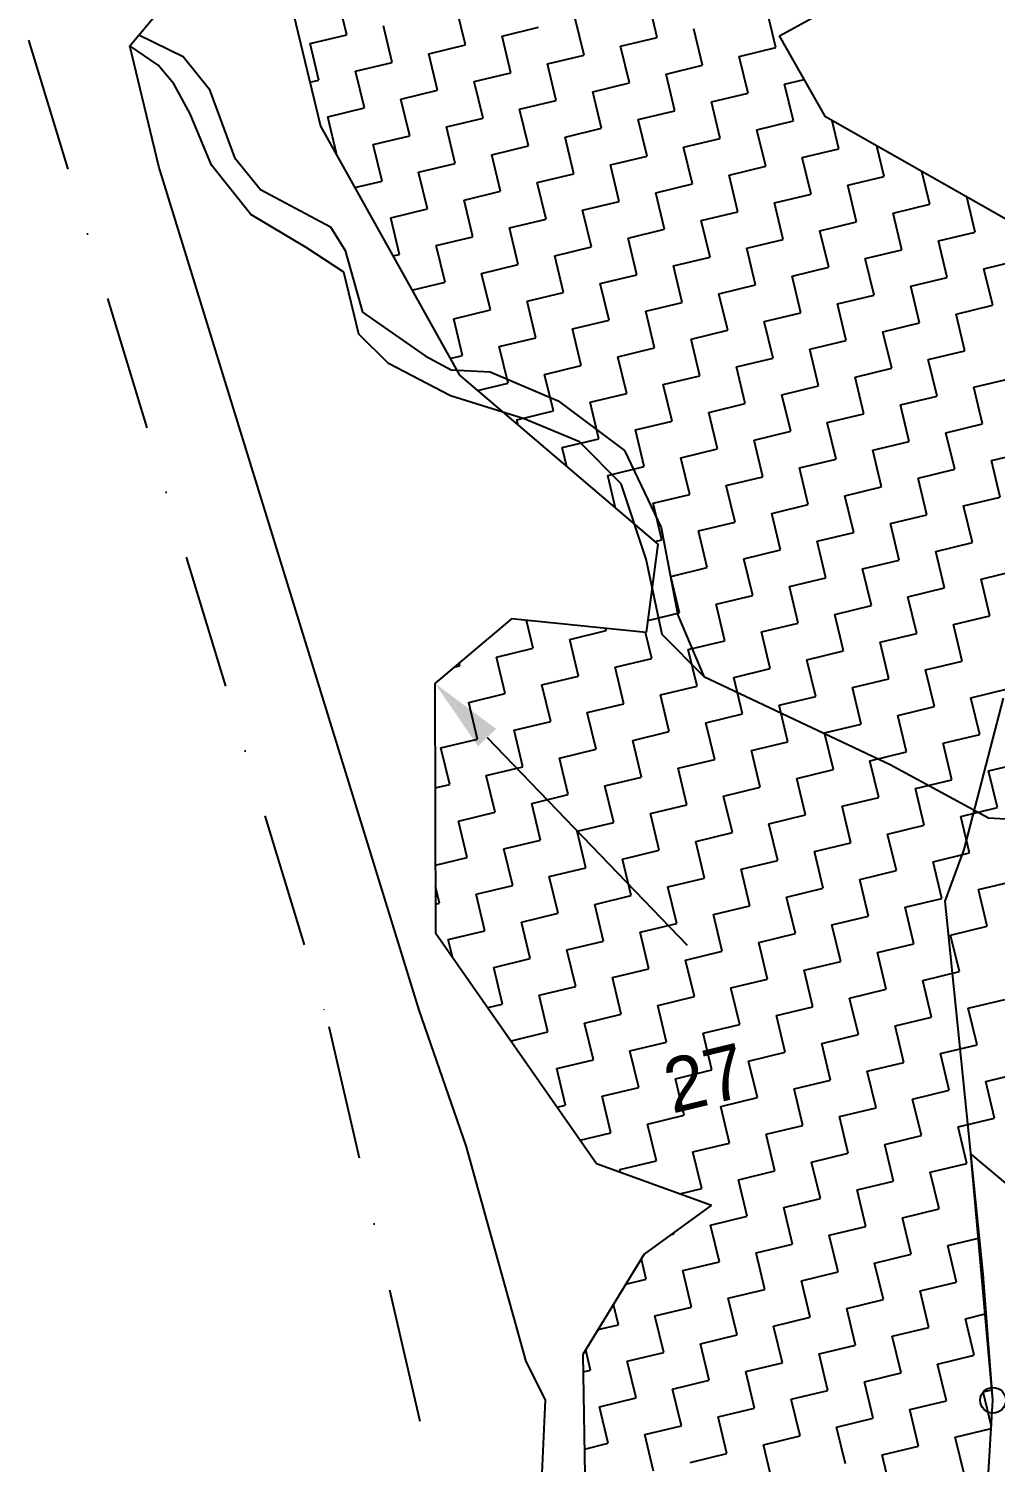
# Model space of a CAD drawing. Header units: metres. Extents: x 330019 to 331879, y 1797834 to 1801443.
# Drawn here: x 330260 to 330618, y 1798630 to 1799161 of the extents above; entities that cross this region are included whole.
import ezdxf
from ezdxf.enums import TextEntityAlignment as Align

# ---------------------------------------------------------------- set-up
doc = ezdxf.new("R2010")
doc.units = ezdxf.units.M
doc.header["$MEASUREMENT"] = 0
doc.linetypes.add('DASHDOT', pattern=[1, 0.5, -0.25, 0, -0.25])
for name, color, linetype in [('LINE_WATER', 4, 'Continuous'), ('POLY_HATCH', 12, 'Continuous'), ('POLY_PARCEL', 6, 'Continuous'), ('POLY_WATER', 4, 'Continuous'), ('SYM_ARROW', 1, 'Continuous'), ('TEXT_PARCEL', 7, 'Continuous'), ('V_BOUND_STREAM_LINE', 7, 'DASHDOT')]:
    doc.layers.add(name, color=color, linetype=linetype)
doc.styles.add('TEXT_MAP', font='', dxfattribs={"height": 0.25})
doc.styles.get('TEXT_MAP').set_extended_font_data('Kruti Dev 050')

msp = doc.modelspace()

# ---------------------------------------------------------------- linework, layer by layer
msp.add_circle((330616.73, 1798653.49), 4.75)
at = {"layer": 'LINE_WATER'}
for p, q in [((330509.67, 1798921.51), (330578.68, 1798889.01)), ((330578.68, 1798889.01), (330615.04, 1798869.18)), ((330615.04, 1798869.18), (330638.14, 1798867.8))]:
    msp.add_line(p, q, dxfattribs=at)
at = {"layer": 'POLY_HATCH'}
for p, q in [((330350.51, 1799196.74), (330367.67, 1799125.43)), ((330537.69, 1799158.82), (330561.37, 1799171.82)), ((330554.66, 1799128.83), (330537.69, 1799158.82)), ((330664.53, 1799066.55), (330554.66, 1799128.83)), ((330367.67, 1799125.43), (330419.11, 1799033.15)), ((330419.11, 1799033.15), (330492.65, 1798970.53)), ((330492.65, 1798970.53), (330488.33, 1798937.85)), ((330438.39, 1798942.87), (330410.02, 1798919.01)), ((330488.33, 1798937.85), (330438.39, 1798942.87)), ((330410.02, 1798919.01), (330410.32, 1798826.6)), ((330410.32, 1798826.6), (330469.86, 1798741.14)), ((330469.86, 1798741.14), (330512.46, 1798725.69)), ((330616.73, 1798653.49), (330608.52, 1798744.58)), ((330608.52, 1798744.58), (330638.38, 1798719.53)), ((330512.46, 1798725.69), (330487.59, 1798707.54)), ((330487.59, 1798707.54), (330464.84, 1798670.43)), ((330464.84, 1798670.43), (330465.97, 1798604.99)), ((330607.34, 1798499.07), (330616.73, 1798653.49))]:
    msp.add_line(p, q, dxfattribs=at)
at = {"layer": 'POLY_HATCH', "linetype": 'Continuous'}
for p, q in [((330377.4, 1799159.25), (330374.14, 1799172.8)), ((330492.38, 1799158.22), (330489.12, 1799171.78)), ((330421.33, 1799155.47), (330418.07, 1799169.03)), ((330465.27, 1799151.7), (330462.01, 1799165.26)), ((330536.32, 1799154.45), (330533.06, 1799168.01)), ((330363.84, 1799155.98), (330377.4, 1799159.25)), ((330394.22, 1799148.95), (330390.96, 1799162.51)), ((330434.89, 1799158.73), (330448.45, 1799162)), ((330509.2, 1799147.93), (330505.94, 1799161.48)), ((330367.1, 1799142.43), (330363.84, 1799155.98)), ((330407.78, 1799152.21), (330421.33, 1799155.47)), ((330438.15, 1799145.18), (330434.89, 1799158.73)), ((330478.83, 1799154.96), (330492.38, 1799158.22)), ((330482.09, 1799141.4), (330478.83, 1799154.96)), ((330522.76, 1799151.19), (330536.32, 1799154.45)), ((330380.66, 1799145.69), (330394.22, 1799148.95)), ((330411.04, 1799138.65), (330407.78, 1799152.21)), ((330451.71, 1799148.44), (330465.27, 1799151.7)), ((330526.02, 1799137.63), (330522.76, 1799151.19)), ((330383.92, 1799132.13), (330380.66, 1799145.69)), ((330424.6, 1799141.92), (330438.15, 1799145.18)), ((330454.97, 1799134.88), (330451.71, 1799148.44)), ((330495.65, 1799144.67), (330509.2, 1799147.93)), ((330498.91, 1799131.11), (330495.65, 1799144.67)), ((330363.77, 1799141.63), (330367.1, 1799142.43)), ((330397.48, 1799135.39), (330411.04, 1799138.65)), ((330427.86, 1799128.36), (330424.6, 1799141.92)), ((330468.53, 1799138.14), (330482.09, 1799141.4)), ((330471.79, 1799124.58), (330468.53, 1799138.14)), ((330539.58, 1799140.89), (330546.84, 1799142.64)), ((330542.84, 1799127.33), (330539.58, 1799140.89)), ((330400.74, 1799121.83), (330397.48, 1799135.39)), ((330441.41, 1799131.62), (330454.97, 1799134.88)), ((330512.46, 1799134.37), (330526.02, 1799137.63)), ((330515.73, 1799120.81), (330512.46, 1799134.37)), ((330370.36, 1799128.87), (330383.92, 1799132.13)), ((330373.63, 1799115.31), (330370.36, 1799128.87)), ((330414.3, 1799125.1), (330427.86, 1799128.36)), ((330444.68, 1799118.06), (330441.41, 1799131.62)), ((330485.35, 1799127.85), (330498.91, 1799131.11)), ((330488.61, 1799114.29), (330485.35, 1799127.85)), ((330529.28, 1799124.07), (330542.84, 1799127.33)), ((330559.66, 1799117.04), (330557.17, 1799127.4)), ((330417.56, 1799111.54), (330414.3, 1799125.1)), ((330458.23, 1799121.32), (330471.79, 1799124.58)), ((330532.55, 1799110.52), (330529.28, 1799124.07)), ((330387.18, 1799118.57), (330400.74, 1799121.83)), ((330390.45, 1799105.01), (330387.18, 1799118.57)), ((330431.12, 1799114.8), (330444.68, 1799118.06)), ((330461.5, 1799107.77), (330458.23, 1799121.32)), ((330502.17, 1799117.55), (330515.73, 1799120.81)), ((330505.43, 1799103.99), (330502.17, 1799117.55)), ((330546.1, 1799113.78), (330559.66, 1799117.04)), ((330576.48, 1799106.74), (330573.77, 1799117.99)), ((330373.35, 1799115.24), (330373.63, 1799115.31)), ((330404, 1799108.28), (330417.56, 1799111.54)), ((330434.38, 1799101.24), (330431.12, 1799114.8)), ((330475.05, 1799111.03), (330488.61, 1799114.29)), ((330549.37, 1799100.22), (330546.1, 1799113.78)), ((330407.26, 1799094.72), (330404, 1799108.28)), ((330447.94, 1799104.5), (330461.5, 1799107.77)), ((330478.31, 1799097.47), (330475.05, 1799111.03)), ((330518.99, 1799107.25), (330532.55, 1799110.52)), ((330522.25, 1799093.7), (330518.99, 1799107.25)), ((330562.92, 1799103.48), (330576.48, 1799106.74)), ((330593.3, 1799096.45), (330590.38, 1799108.58)), ((330380.4, 1799102.6), (330390.45, 1799105.01)), ((330420.82, 1799097.98), (330434.38, 1799101.24)), ((330451.2, 1799090.95), (330447.94, 1799104.5)), ((330491.87, 1799100.73), (330505.43, 1799103.99)), ((330495.13, 1799087.17), (330491.87, 1799100.73)), ((330566.18, 1799089.92), (330562.92, 1799103.48)), ((330424.08, 1799084.42), (330420.82, 1799097.98)), ((330464.76, 1799094.21), (330478.31, 1799097.47)), ((330535.81, 1799096.96), (330549.37, 1799100.22)), ((330539.07, 1799083.4), (330535.81, 1799096.96)), ((330579.74, 1799093.18), (330593.3, 1799096.45)), ((330610.12, 1799086.15), (330606.99, 1799099.16)), ((330393.71, 1799091.46), (330407.26, 1799094.72)), ((330396.97, 1799077.9), (330393.71, 1799091.46)), ((330437.64, 1799087.68), (330451.2, 1799090.95)), ((330468.02, 1799080.65), (330464.76, 1799094.21)), ((330508.69, 1799090.43), (330522.25, 1799093.7)), ((330511.95, 1799076.88), (330508.69, 1799090.43)), ((330583, 1799079.63), (330579.74, 1799093.18)), ((330440.9, 1799074.13), (330437.64, 1799087.68)), ((330481.58, 1799083.91), (330495.13, 1799087.17)), ((330552.63, 1799086.66), (330566.18, 1799089.92)), ((330555.89, 1799073.1), (330552.63, 1799086.66)), ((330596.56, 1799082.89), (330610.12, 1799086.15)), ((330410.53, 1799081.16), (330424.08, 1799084.42)), ((330413.79, 1799067.6), (330410.53, 1799081.16)), ((330454.46, 1799077.39), (330468.02, 1799080.65)), ((330484.84, 1799070.35), (330481.58, 1799083.91)), ((330525.51, 1799080.14), (330539.07, 1799083.4)), ((330528.77, 1799066.58), (330525.51, 1799080.14)), ((330569.45, 1799076.37), (330583, 1799079.63)), ((330599.82, 1799069.33), (330596.56, 1799082.89)), ((330394.49, 1799077.3), (330396.97, 1799077.9)), ((330427.35, 1799070.86), (330440.9, 1799074.13)), ((330457.72, 1799063.83), (330454.46, 1799077.39)), ((330498.4, 1799073.62), (330511.95, 1799076.88)), ((330572.71, 1799062.81), (330569.45, 1799076.37)), ((330613.38, 1799072.59), (330626.94, 1799075.85)), ((330430.61, 1799057.31), (330427.35, 1799070.86)), ((330471.28, 1799067.09), (330484.84, 1799070.35)), ((330501.66, 1799060.06), (330498.4, 1799073.62)), ((330542.33, 1799069.84), (330555.89, 1799073.1)), ((330545.59, 1799056.28), (330542.33, 1799069.84)), ((330586.27, 1799066.07), (330599.82, 1799069.33)), ((330616.64, 1799059.03), (330613.38, 1799072.59)), ((330401.54, 1799064.66), (330413.79, 1799067.6)), ((330444.16, 1799060.57), (330457.72, 1799063.83)), ((330474.54, 1799053.53), (330471.28, 1799067.09)), ((330515.22, 1799063.32), (330528.77, 1799066.58)), ((330589.53, 1799052.51), (330586.27, 1799066.07)), ((330447.43, 1799047.01), (330444.16, 1799060.57)), ((330488.1, 1799056.8), (330501.66, 1799060.06)), ((330518.48, 1799049.76), (330515.22, 1799063.32)), ((330559.15, 1799059.55), (330572.71, 1799062.81)), ((330562.41, 1799045.99), (330559.15, 1799059.55)), ((330603.08, 1799055.77), (330616.64, 1799059.03)), ((330417.05, 1799054.05), (330430.61, 1799057.31)), ((330420.31, 1799040.49), (330417.05, 1799054.05)), ((330460.98, 1799050.27), (330474.54, 1799053.53)), ((330491.36, 1799043.24), (330488.1, 1799056.8)), ((330532.03, 1799053.02), (330545.59, 1799056.28)), ((330535.3, 1799039.47), (330532.03, 1799053.02)), ((330606.35, 1799042.22), (330603.08, 1799055.77)), ((330464.25, 1799036.71), (330460.98, 1799050.27)), ((330504.92, 1799046.5), (330518.48, 1799049.76)), ((330575.97, 1799049.25), (330589.53, 1799052.51)), ((330579.23, 1799035.69), (330575.97, 1799049.25)), ((330433.87, 1799043.75), (330447.43, 1799047.01)), ((330437.13, 1799030.19), (330433.87, 1799043.75)), ((330477.8, 1799039.98), (330491.36, 1799043.24)), ((330508.18, 1799032.94), (330504.92, 1799046.5)), ((330548.85, 1799042.73), (330562.41, 1799045.99)), ((330552.12, 1799029.17), (330548.85, 1799042.73)), ((330415.64, 1799039.36), (330420.31, 1799040.49)), ((330481.07, 1799026.42), (330477.8, 1799039.98)), ((330521.74, 1799036.2), (330535.3, 1799039.47)), ((330592.79, 1799038.95), (330606.35, 1799042.22)), ((330596.05, 1799025.4), (330592.79, 1799038.95)), ((330450.69, 1799033.45), (330464.25, 1799036.71)), ((330453.95, 1799019.9), (330450.69, 1799033.45)), ((330494.62, 1799029.68), (330508.18, 1799032.94)), ((330525, 1799022.65), (330521.74, 1799036.2)), ((330565.67, 1799032.43), (330579.23, 1799035.69)), ((330568.93, 1799018.87), (330565.67, 1799032.43)), ((330609.61, 1799028.66), (330623.17, 1799031.92)), ((330425.79, 1799027.46), (330437.13, 1799030.19)), ((330467.51, 1799023.16), (330481.07, 1799026.42)), ((330497.88, 1799016.12), (330494.62, 1799029.68)), ((330538.56, 1799025.91), (330552.12, 1799029.17)), ((330612.87, 1799015.1), (330609.61, 1799028.66)), ((330470.77, 1799009.6), (330467.51, 1799023.16)), ((330511.44, 1799019.38), (330525, 1799022.65)), ((330541.82, 1799012.35), (330538.56, 1799025.91)), ((330582.49, 1799022.13), (330596.05, 1799025.4)), ((330585.75, 1799008.58), (330582.49, 1799022.13)), ((330440.39, 1799016.63), (330453.95, 1799019.9)), ((330440.88, 1799014.61), (330440.39, 1799016.63)), ((330484.33, 1799012.86), (330497.88, 1799016.12)), ((330514.7, 1799005.83), (330511.44, 1799019.38)), ((330555.38, 1799015.61), (330568.93, 1799018.87)), ((330487.59, 1798999.3), (330484.33, 1799012.86)), ((330528.26, 1799009.09), (330541.82, 1799012.35)), ((330558.64, 1799002.05), (330555.38, 1799015.61)), ((330599.31, 1799011.84), (330612.87, 1799015.1)), ((330602.57, 1798998.28), (330599.31, 1799011.84)), ((330457.21, 1799006.34), (330470.77, 1799009.6)), ((330458.92, 1798999.25), (330457.21, 1799006.34)), ((330501.15, 1799002.56), (330514.7, 1799005.83)), ((330531.52, 1798995.53), (330528.26, 1799009.09)), ((330572.2, 1799005.32), (330585.75, 1799008.58)), ((330575.46, 1798991.76), (330572.2, 1799005.32)), ((330504.41, 1798989.01), (330501.15, 1799002.56)), ((330545.08, 1798998.79), (330558.64, 1799002.05)), ((330616.13, 1799001.54), (330629.69, 1799004.8)), ((330619.39, 1798987.98), (330616.13, 1799001.54)), ((330474.03, 1798996.04), (330487.59, 1798999.3)), ((330476.95, 1798983.89), (330474.03, 1798996.04)), ((330517.97, 1798992.27), (330531.52, 1798995.53)), ((330548.34, 1798985.23), (330545.08, 1798998.79)), ((330589.02, 1798995.02), (330602.57, 1798998.28)), ((330592.28, 1798981.46), (330589.02, 1798995.02)), ((330521.23, 1798978.71), (330517.97, 1798992.27)), ((330561.9, 1798988.5), (330575.46, 1798991.76)), ((330490.85, 1798985.75), (330504.41, 1798989.01)), ((330494.11, 1798972.19), (330490.85, 1798985.75)), ((330534.78, 1798981.97), (330548.34, 1798985.23)), ((330565.16, 1798974.94), (330561.9, 1798988.5)), ((330605.83, 1798984.72), (330619.39, 1798987.98)), ((330609.1, 1798971.17), (330605.83, 1798984.72)), ((330507.67, 1798975.45), (330521.23, 1798978.71)), ((330538.05, 1798968.41), (330534.78, 1798981.97)), ((330578.72, 1798978.2), (330592.28, 1798981.46)), ((330510.93, 1798961.89), (330507.67, 1798975.45)), ((330551.6, 1798971.68), (330565.16, 1798974.94)), ((330581.98, 1798964.64), (330578.72, 1798978.2)), ((330491.45, 1798971.55), (330494.11, 1798972.19)), ((330524.49, 1798965.15), (330538.05, 1798968.41)), ((330554.87, 1798958.12), (330551.6, 1798971.68)), ((330595.54, 1798967.9), (330609.1, 1798971.17)), ((330527.75, 1798951.6), (330524.49, 1798965.15)), ((330568.42, 1798961.38), (330581.98, 1798964.64)), ((330598.8, 1798954.35), (330595.54, 1798967.9)), ((330497.37, 1798958.63), (330510.93, 1798961.89)), ((330500.63, 1798945.07), (330497.37, 1798958.63)), ((330541.31, 1798954.86), (330554.87, 1798958.12)), ((330571.68, 1798947.82), (330568.42, 1798961.38)), ((330612.36, 1798957.61), (330625.92, 1798960.87)), ((330615.62, 1798944.05), (330612.36, 1798957.61)), ((330544.57, 1798941.3), (330541.31, 1798954.86)), ((330585.24, 1798951.08), (330598.8, 1798954.35)), ((330514.19, 1798948.33), (330527.75, 1798951.6)), ((330517.45, 1798934.78), (330514.19, 1798948.33)), ((330558.13, 1798944.56), (330571.68, 1798947.82)), ((330588.5, 1798937.53), (330585.24, 1798951.08)), ((330446.4, 1798932.03), (330443.93, 1798942.32)), ((330488.91, 1798942.25), (330500.63, 1798945.07)), ((330561.39, 1798931), (330558.13, 1798944.56)), ((330602.06, 1798940.79), (330615.62, 1798944.05)), ((330459.96, 1798935.29), (330473.52, 1798938.55)), ((330473.52, 1798938.55), (330473.32, 1798939.36)), ((330490.34, 1798928.25), (330488.02, 1798937.88)), ((330531.01, 1798938.04), (330544.57, 1798941.3)), ((330534.27, 1798924.48), (330531.01, 1798938.04)), ((330574.95, 1798934.26), (330588.5, 1798937.53)), ((330605.32, 1798927.23), (330602.06, 1798940.79)), ((330432.85, 1798928.76), (330446.4, 1798932.03)), ((330463.22, 1798921.73), (330459.96, 1798935.29)), ((330503.9, 1798931.51), (330517.45, 1798934.78)), ((330507.16, 1798917.96), (330503.9, 1798931.51)), ((330547.83, 1798927.74), (330561.39, 1798931)), ((330578.21, 1798920.71), (330574.95, 1798934.26)), ((330417.12, 1798924.98), (330419.29, 1798925.5)), ((330419.29, 1798925.5), (330419.03, 1798926.59)), ((330436.11, 1798915.21), (330432.85, 1798928.76)), ((330476.78, 1798924.99), (330490.34, 1798928.25)), ((330551.09, 1798914.18), (330547.83, 1798927.74)), ((330591.77, 1798923.97), (330605.32, 1798927.23)), ((330449.67, 1798918.47), (330463.22, 1798921.73)), ((330480.04, 1798911.43), (330476.78, 1798924.99)), ((330520.72, 1798921.22), (330534.27, 1798924.48)), ((330523.98, 1798907.66), (330520.72, 1798921.22)), ((330564.65, 1798917.45), (330578.21, 1798920.71)), ((330595.03, 1798910.41), (330591.77, 1798923.97)), ((330422.55, 1798911.95), (330436.11, 1798915.21)), ((330452.93, 1798904.91), (330449.67, 1798918.47)), ((330493.6, 1798914.7), (330507.16, 1798917.96)), ((330567.91, 1798903.89), (330564.65, 1798917.45)), ((330608.59, 1798913.67), (330622.14, 1798916.93)), ((330425.81, 1798898.39), (330422.55, 1798911.95)), ((330466.48, 1798908.17), (330480.04, 1798911.43)), ((330496.86, 1798901.14), (330493.6, 1798914.7)), ((330537.53, 1798910.92), (330551.09, 1798914.18)), ((330540.8, 1798897.36), (330537.53, 1798910.92)), ((330581.47, 1798907.15), (330595.03, 1798910.41)), ((330611.85, 1798900.11), (330608.59, 1798913.67)), ((330439.37, 1798901.65), (330452.93, 1798904.91)), ((330469.75, 1798894.61), (330466.48, 1798908.17)), ((330510.42, 1798904.4), (330523.98, 1798907.66)), ((330513.68, 1798890.84), (330510.42, 1798904.4)), ((330584.73, 1798893.59), (330581.47, 1798907.15)), ((330442.63, 1798888.09), (330439.37, 1798901.65)), ((330483.3, 1798897.88), (330496.86, 1798901.14)), ((330554.35, 1798900.63), (330567.91, 1798903.89)), ((330557.62, 1798887.07), (330554.35, 1798900.63)), ((330598.29, 1798896.85), (330611.85, 1798900.11)), ((330412.25, 1798895.13), (330425.81, 1798898.39)), ((330415.52, 1798881.57), (330412.25, 1798895.13)), ((330456.19, 1798891.35), (330469.75, 1798894.61)), ((330486.57, 1798884.32), (330483.3, 1798897.88)), ((330527.24, 1798894.1), (330540.8, 1798897.36)), ((330530.5, 1798880.55), (330527.24, 1798894.1)), ((330571.17, 1798890.33), (330584.73, 1798893.59)), ((330601.55, 1798883.3), (330598.29, 1798896.85)), ((330459.45, 1798877.8), (330456.19, 1798891.35)), ((330500.12, 1798887.58), (330513.68, 1798890.84)), ((330574.44, 1798876.77), (330571.17, 1798890.33)), ((330615.11, 1798886.56), (330628.67, 1798889.82)), ((330429.07, 1798884.83), (330442.63, 1798888.09)), ((330432.33, 1798871.27), (330429.07, 1798884.83)), ((330473.01, 1798881.06), (330486.57, 1798884.32)), ((330503.38, 1798874.02), (330500.12, 1798887.58)), ((330544.06, 1798883.81), (330557.62, 1798887.07)), ((330547.32, 1798870.25), (330544.06, 1798883.81)), ((330587.99, 1798880.03), (330601.55, 1798883.3)), ((330618.37, 1798873), (330615.11, 1798886.56)), ((330410.15, 1798880.28), (330415.52, 1798881.57)), ((330445.89, 1798874.53), (330459.45, 1798877.8)), ((330476.27, 1798867.5), (330473.01, 1798881.06)), ((330516.94, 1798877.28), (330530.5, 1798880.55)), ((330591.25, 1798866.48), (330587.99, 1798880.03)), ((330449.15, 1798860.98), (330445.89, 1798874.53)), ((330489.83, 1798870.76), (330503.38, 1798874.02)), ((330520.2, 1798863.73), (330516.94, 1798877.28)), ((330560.88, 1798873.51), (330574.44, 1798876.77)), ((330564.14, 1798859.95), (330560.88, 1798873.51)), ((330604.81, 1798869.74), (330618.37, 1798873)), ((330418.78, 1798868.01), (330432.33, 1798871.27)), ((330422.04, 1798854.45), (330418.78, 1798868.01)), ((330462.71, 1798864.24), (330476.27, 1798867.5)), ((330493.09, 1798857.2), (330489.83, 1798870.76)), ((330533.76, 1798866.99), (330547.32, 1798870.25)), ((330608.07, 1798856.18), (330604.81, 1798869.74)), ((330465.97, 1798850.68), (330462.71, 1798864.24)), ((330506.65, 1798860.46), (330520.2, 1798863.73)), ((330537.02, 1798853.43), (330533.76, 1798866.99)), ((330577.7, 1798863.21), (330591.25, 1798866.48)), ((330580.96, 1798849.66), (330577.7, 1798863.21)), ((330435.6, 1798857.71), (330449.15, 1798860.98)), ((330438.86, 1798844.16), (330435.6, 1798857.71)), ((330479.53, 1798853.94), (330493.09, 1798857.2)), ((330509.91, 1798846.91), (330506.65, 1798860.46)), ((330550.58, 1798856.69), (330564.14, 1798859.95)), ((330553.84, 1798843.13), (330550.58, 1798856.69)), ((330410.24, 1798851.61), (330422.04, 1798854.45)), ((330482.79, 1798840.38), (330479.53, 1798853.94)), ((330523.47, 1798850.17), (330537.02, 1798853.43)), ((330594.52, 1798852.92), (330608.07, 1798856.18)), ((330597.78, 1798839.36), (330594.52, 1798852.92)), ((330452.42, 1798847.42), (330465.97, 1798850.68)), ((330455.68, 1798833.86), (330452.42, 1798847.42)), ((330496.35, 1798843.65), (330509.91, 1798846.91)), ((330526.73, 1798836.61), (330523.47, 1798850.17)), ((330567.4, 1798846.4), (330580.96, 1798849.66)), ((330570.66, 1798832.84), (330567.4, 1798846.4)), ((330611.34, 1798842.62), (330624.89, 1798845.88)), ((330411.74, 1798837.63), (330410.27, 1798843.77)), ((330425.3, 1798840.89), (330438.86, 1798844.16)), ((330428.56, 1798827.34), (330425.3, 1798840.89)), ((330499.61, 1798830.09), (330496.35, 1798843.65)), ((330540.29, 1798839.87), (330553.84, 1798843.13)), ((330614.6, 1798829.06), (330611.34, 1798842.62)), ((330410.29, 1798837.28), (330411.74, 1798837.63)), ((330469.23, 1798837.12), (330482.79, 1798840.38)), ((330472.5, 1798823.56), (330469.23, 1798837.12)), ((330513.17, 1798833.35), (330526.73, 1798836.61)), ((330543.55, 1798826.31), (330540.29, 1798839.87)), ((330584.22, 1798836.1), (330597.78, 1798839.36)), ((330587.48, 1798822.54), (330584.22, 1798836.1)), ((330442.12, 1798830.6), (330455.68, 1798833.86)), ((330445.38, 1798817.04), (330442.12, 1798830.6)), ((330486.05, 1798826.83), (330499.61, 1798830.09)), ((330516.43, 1798819.79), (330513.17, 1798833.35)), ((330557.1, 1798829.58), (330570.66, 1798832.84)), ((330415, 1798824.08), (330428.56, 1798827.34)), ((330489.32, 1798813.27), (330486.05, 1798826.83)), ((330529.99, 1798823.05), (330543.55, 1798826.31)), ((330560.37, 1798816.02), (330557.1, 1798829.58)), ((330601.04, 1798825.8), (330614.6, 1798829.06)), ((330604.3, 1798812.25), (330601.04, 1798825.8)), ((330416.55, 1798817.67), (330415, 1798824.08)), ((330458.94, 1798820.3), (330472.5, 1798823.56)), ((330462.2, 1798806.74), (330458.94, 1798820.3)), ((330502.87, 1798816.53), (330516.43, 1798819.79)), ((330533.25, 1798809.5), (330529.99, 1798823.05)), ((330573.92, 1798819.28), (330587.48, 1798822.54)), ((330577.19, 1798805.72), (330573.92, 1798819.28)), ((330431.82, 1798813.78), (330445.38, 1798817.04)), ((330506.14, 1798802.97), (330502.87, 1798816.53)), ((330546.81, 1798812.76), (330560.37, 1798816.02)), ((330435.08, 1798800.22), (330431.82, 1798813.78)), ((330475.76, 1798810.01), (330489.32, 1798813.27)), ((330479.02, 1798796.45), (330475.76, 1798810.01)), ((330519.69, 1798806.23), (330533.25, 1798809.5)), ((330550.07, 1798799.2), (330546.81, 1798812.76)), ((330590.74, 1798808.98), (330604.3, 1798812.25)), ((330594, 1798795.43), (330590.74, 1798808.98)), ((330448.64, 1798803.48), (330462.2, 1798806.74)), ((330451.9, 1798789.93), (330448.64, 1798803.48)), ((330522.95, 1798792.68), (330519.69, 1798806.23)), ((330563.63, 1798802.46), (330577.19, 1798805.72)), ((330429.62, 1798798.91), (330435.08, 1798800.22)), ((330492.58, 1798799.71), (330506.14, 1798802.97)), ((330495.84, 1798786.15), (330492.58, 1798799.71)), ((330536.51, 1798795.94), (330550.07, 1798799.2)), ((330566.89, 1798788.9), (330563.63, 1798802.46)), ((330607.56, 1798798.69), (330621.12, 1798801.95)), ((330610.82, 1798785.13), (330607.56, 1798798.69)), ((330465.46, 1798793.19), (330479.02, 1798796.45)), ((330468.72, 1798779.63), (330465.46, 1798793.19)), ((330539.77, 1798782.38), (330536.51, 1798795.94)), ((330580.45, 1798792.16), (330594, 1798795.43)), ((330438.35, 1798786.66), (330451.9, 1798789.93)), ((330509.4, 1798789.41), (330522.95, 1798792.68)), ((330512.66, 1798775.86), (330509.4, 1798789.41)), ((330553.33, 1798785.64), (330566.89, 1798788.9)), ((330583.71, 1798778.61), (330580.45, 1798792.16)), ((330438.45, 1798786.23), (330438.35, 1798786.66)), ((330482.28, 1798782.89), (330495.84, 1798786.15)), ((330485.54, 1798769.33), (330482.28, 1798782.89)), ((330526.22, 1798779.12), (330539.77, 1798782.38)), ((330556.59, 1798772.08), (330553.33, 1798785.64)), ((330597.27, 1798781.87), (330610.82, 1798785.13)), ((330455.17, 1798776.37), (330468.72, 1798779.63)), ((330529.48, 1798765.56), (330526.22, 1798779.12)), ((330570.15, 1798775.35), (330583.71, 1798778.61)), ((330600.53, 1798768.31), (330597.27, 1798781.87)), ((330458.43, 1798762.81), (330455.17, 1798776.37)), ((330499.1, 1798772.59), (330512.66, 1798775.86)), ((330502.36, 1798759.04), (330499.1, 1798772.59)), ((330543.04, 1798768.82), (330556.59, 1798772.08)), ((330573.41, 1798761.79), (330570.15, 1798775.35)), ((330614.09, 1798771.57), (330627.64, 1798774.83)), ((330617.35, 1798758.01), (330614.09, 1798771.57)), ((330471.99, 1798766.07), (330485.54, 1798769.33)), ((330546.3, 1798755.26), (330543.04, 1798768.82)), ((330586.97, 1798765.05), (330600.53, 1798768.31)), ((330455.29, 1798762.06), (330458.43, 1798762.81)), ((330475.25, 1798752.51), (330471.99, 1798766.07)), ((330515.92, 1798762.3), (330529.48, 1798765.56)), ((330519.18, 1798748.74), (330515.92, 1798762.3)), ((330559.85, 1798758.53), (330573.41, 1798761.79)), ((330590.23, 1798751.49), (330586.97, 1798765.05)), ((330488.8, 1798755.78), (330502.36, 1798759.04)), ((330492.07, 1798742.22), (330488.8, 1798755.78)), ((330563.12, 1798744.97), (330559.85, 1798758.53)), ((330603.79, 1798754.75), (330617.35, 1798758.01)), ((330463.85, 1798749.77), (330475.25, 1798752.51)), ((330532.74, 1798752), (330546.3, 1798755.26)), ((330536, 1798738.45), (330532.74, 1798752)), ((330576.67, 1798748.23), (330590.23, 1798751.49)), ((330607.05, 1798741.2), (330603.79, 1798754.75)), ((330505.62, 1798745.48), (330519.18, 1798748.74)), ((330508.89, 1798731.92), (330505.62, 1798745.48)), ((330549.56, 1798741.71), (330563.12, 1798744.97)), ((330579.94, 1798734.67), (330576.67, 1798748.23)), ((330478.51, 1798738.96), (330492.07, 1798742.22)), ((330552.82, 1798728.15), (330549.56, 1798741.71)), ((330593.49, 1798737.93), (330607.05, 1798741.2)), ((330478.76, 1798737.92), (330478.51, 1798738.96)), ((330522.44, 1798735.18), (330536, 1798738.45)), ((330525.7, 1798721.63), (330522.44, 1798735.18)), ((330566.38, 1798731.41), (330579.94, 1798734.67)), ((330596.75, 1798724.38), (330593.49, 1798737.93)), ((330500.71, 1798729.96), (330508.89, 1798731.92)), ((330569.64, 1798717.85), (330566.38, 1798731.41)), ((330539.26, 1798724.89), (330552.82, 1798728.15)), ((330542.52, 1798711.33), (330539.26, 1798724.89)), ((330583.2, 1798721.11), (330596.75, 1798724.38)), ((330512.15, 1798718.36), (330525.7, 1798721.63)), ((330515.41, 1798704.81), (330512.15, 1798718.36)), ((330586.46, 1798707.56), (330583.2, 1798721.11)), ((330497.63, 1798714.87), (330498.59, 1798715.1)), ((330498.59, 1798715.1), (330498.49, 1798715.5)), ((330556.08, 1798714.59), (330569.64, 1798717.85)), ((330559.34, 1798701.03), (330556.08, 1798714.59)), ((330600.02, 1798710.82), (330611.32, 1798713.54)), ((330528.97, 1798708.07), (330542.52, 1798711.33)), ((330532.23, 1798694.51), (330528.97, 1798708.07)), ((330603.28, 1798697.26), (330600.02, 1798710.82)), ((330488.29, 1798698.28), (330486.5, 1798705.76)), ((330501.85, 1798701.54), (330515.41, 1798704.81)), ((330572.9, 1798704.3), (330586.46, 1798707.56)), ((330576.16, 1798690.74), (330572.9, 1798704.3)), ((330480.81, 1798696.48), (330488.29, 1798698.28)), ((330505.11, 1798687.99), (330501.85, 1798701.54)), ((330545.79, 1798697.77), (330559.34, 1798701.03)), ((330549.05, 1798684.21), (330545.79, 1798697.77)), ((330589.72, 1798694), (330603.28, 1798697.26)), ((330518.67, 1798691.25), (330532.23, 1798694.51)), ((330592.98, 1798680.44), (330589.72, 1798694)), ((330478, 1798681.46), (330476.2, 1798688.95)), ((330491.55, 1798684.73), (330505.11, 1798687.99)), ((330521.93, 1798677.69), (330518.67, 1798691.25)), ((330562.6, 1798687.48), (330576.16, 1798690.74)), ((330565.87, 1798673.92), (330562.6, 1798687.48)), ((330470.5, 1798679.66), (330478, 1798681.46)), ((330494.82, 1798671.17), (330491.55, 1798684.73)), ((330535.49, 1798680.95), (330549.05, 1798684.21)), ((330606.54, 1798683.7), (330613.85, 1798685.46)), ((330609.8, 1798670.15), (330606.54, 1798683.7)), ((330508.37, 1798674.43), (330521.93, 1798677.69)), ((330538.75, 1798667.39), (330535.49, 1798680.95)), ((330579.42, 1798677.18), (330592.98, 1798680.44)), ((330582.69, 1798663.62), (330579.42, 1798677.18)), ((330467.7, 1798664.64), (330465.9, 1798672.15)), ((330481.26, 1798667.91), (330494.82, 1798671.17)), ((330511.64, 1798660.87), (330508.37, 1798674.43)), ((330552.31, 1798670.66), (330565.87, 1798673.92)), ((330555.57, 1798657.1), (330552.31, 1798670.66)), ((330484.52, 1798654.35), (330481.26, 1798667.91)), ((330525.19, 1798664.13), (330538.75, 1798667.39)), ((330596.24, 1798666.88), (330609.8, 1798670.15)), ((330599.51, 1798653.33), (330596.24, 1798666.88)), ((330464.95, 1798663.98), (330467.7, 1798664.64)), ((330498.08, 1798657.61), (330511.64, 1798660.87)), ((330528.45, 1798650.58), (330525.19, 1798664.13)), ((330569.13, 1798660.36), (330582.69, 1798663.62)), ((330572.39, 1798646.8), (330569.13, 1798660.36)), ((330501.34, 1798644.05), (330498.08, 1798657.61)), ((330542.01, 1798653.84), (330555.57, 1798657.1)), ((330613.06, 1798656.59), (330616.38, 1798657.38)), ((330616.14, 1798643.81), (330613.06, 1798656.59)), ((330470.96, 1798651.09), (330484.52, 1798654.35)), ((330474.22, 1798637.53), (330470.96, 1798651.09)), ((330514.9, 1798647.31), (330528.45, 1798650.58)), ((330545.27, 1798640.28), (330542.01, 1798653.84)), ((330585.95, 1798650.06), (330599.51, 1798653.33)), ((330589.21, 1798636.51), (330585.95, 1798650.06)), ((330487.78, 1798640.79), (330501.34, 1798644.05)), ((330518.16, 1798633.76), (330514.9, 1798647.31)), ((330558.83, 1798643.54), (330572.39, 1798646.8)), ((330491.04, 1798627.23), (330487.78, 1798640.79)), ((330531.72, 1798637.02), (330545.27, 1798640.28)), ((330562.09, 1798629.98), (330558.83, 1798643.54)), ((330602.77, 1798639.77), (330616.09, 1798642.97)), ((330606.03, 1798626.21), (330602.77, 1798639.77)), ((330465.44, 1798635.42), (330474.22, 1798637.53)), ((330504.6, 1798630.49), (330518.16, 1798633.76)), ((330534.98, 1798623.46), (330531.72, 1798637.02)), ((330575.65, 1798633.24), (330589.21, 1798636.51)), ((330578.91, 1798619.69), (330575.65, 1798633.24))]:
    msp.add_line(p, q, dxfattribs=at)
at = {"layer": 'POLY_PARCEL'}
for p, q in [((330606.06, 1798857.44), (330620.61, 1798913.57)), ((330598.98, 1798838.29), (330606.06, 1798857.44)), ((330613.04, 1798700.18), (330598.98, 1798838.29)), ((330616.73, 1798653.49), (330613.04, 1798700.18)), ((330611.03, 1798560.52), (330616.73, 1798653.49))]:
    msp.add_line(p, q, dxfattribs=at)
at = {"layer": 'POLY_WATER'}
for p, q in [((330297.08, 1799155.14), (330349.98, 1799218.54)), ((330300.44, 1799159.16), (330316.79, 1799151.15)), ((330307.82, 1799110.47), (330297.08, 1799155.14)), ((330307.51, 1799148.03), (330297.08, 1799155.14)), ((330316.79, 1799151.15), (330326.38, 1799139.21)), ((330313.38, 1799141.06), (330307.51, 1799148.03)), ((330319.41, 1799129.94), (330313.38, 1799141.06)), ((330326.38, 1799139.21), (330335.84, 1799113.83)), ((330327.35, 1799110.9), (330319.41, 1799129.94)), ((330335.84, 1799113.83), (330345.42, 1799101.89)), ((330404.2, 1798797.98), (330307.82, 1799110.47)), ((330341.82, 1799092.6), (330327.35, 1799110.9)), ((330345.42, 1799101.89), (330371.41, 1799088.03)), ((330362.37, 1799080.48), (330341.82, 1799092.6)), ((330371.41, 1799088.03), (330376.86, 1799079.29)), ((330376.33, 1799071.27), (330362.37, 1799080.48)), ((330376.86, 1799079.29), (330383.18, 1799056.51)), ((330381.86, 1799048.3), (330376.33, 1799071.27)), ((330383.18, 1799056.51), (330406.38, 1799040.3)), ((330392.83, 1799037.53), (330381.86, 1799048.3)), ((330415.87, 1799025.47), (330392.83, 1799037.53)), ((330406.38, 1799040.3), (330416.02, 1799035.08)), ((330416.02, 1799035.08), (330430.46, 1799034.36)), ((330430.46, 1799034.36), (330455.68, 1799023.67)), ((330443.09, 1799016.94), (330415.87, 1799025.47)), ((330455.68, 1799023.67), (330480.24, 1799005.28)), ((330463.58, 1799008.46), (330443.09, 1799016.94)), ((330479.07, 1798992.92), (330463.58, 1799008.46)), ((330480.24, 1799005.28), (330493.82, 1798976.71)), ((330488.31, 1798964.97), (330479.07, 1798992.92)), ((330493.82, 1798976.71), (330499.99, 1798944.32)), ((330494.18, 1798937.06), (330488.31, 1798964.97)), ((330499.99, 1798944.32), (330509.67, 1798921.51)), ((330509.67, 1798921.51), (330494.18, 1798937.06)), ((330421.59, 1798747.7), (330404.2, 1798797.98)), ((330443.83, 1798667.83), (330421.59, 1798747.7)), ((330451.02, 1798653.68), (330443.83, 1798667.83)), ((330448.12, 1798590.2), (330451.02, 1798653.68))]:
    msp.add_line(p, q, dxfattribs=at)
at = {"layer": 'SYM_ARROW'}
msp.add_line((330429.37, 1798898.93), (330503.43, 1798822.04), dxfattribs=at)
msp.add_solid([(330426.02, 1798895.7), (330432.72, 1798902.15), (330410.02, 1798919.01)], dxfattribs=at)
at = {"layer": 'V_BOUND_STREAM_LINE', "ltscale": 100}
for p, q in [((330386.24, 1799304.74), (330259.58, 1799157.27)), ((330259.58, 1799157.27), (330370.77, 1798791.97)), ((330370.77, 1798791.97), (330409.59, 1798623.11))]:
    msp.add_line(p, q, dxfattribs=at)

# ---------------------------------------------------------------- texts
at = {"layer": 'TEXT_PARCEL', "style": 'TEXT_MAP'}
msp.add_text('27', height=20.08, rotation=13.5266, dxfattribs=at).set_placement((330510.04, 1798772.99), align=Align.MIDDLE)

doc.saveas('drawing.dxf')
